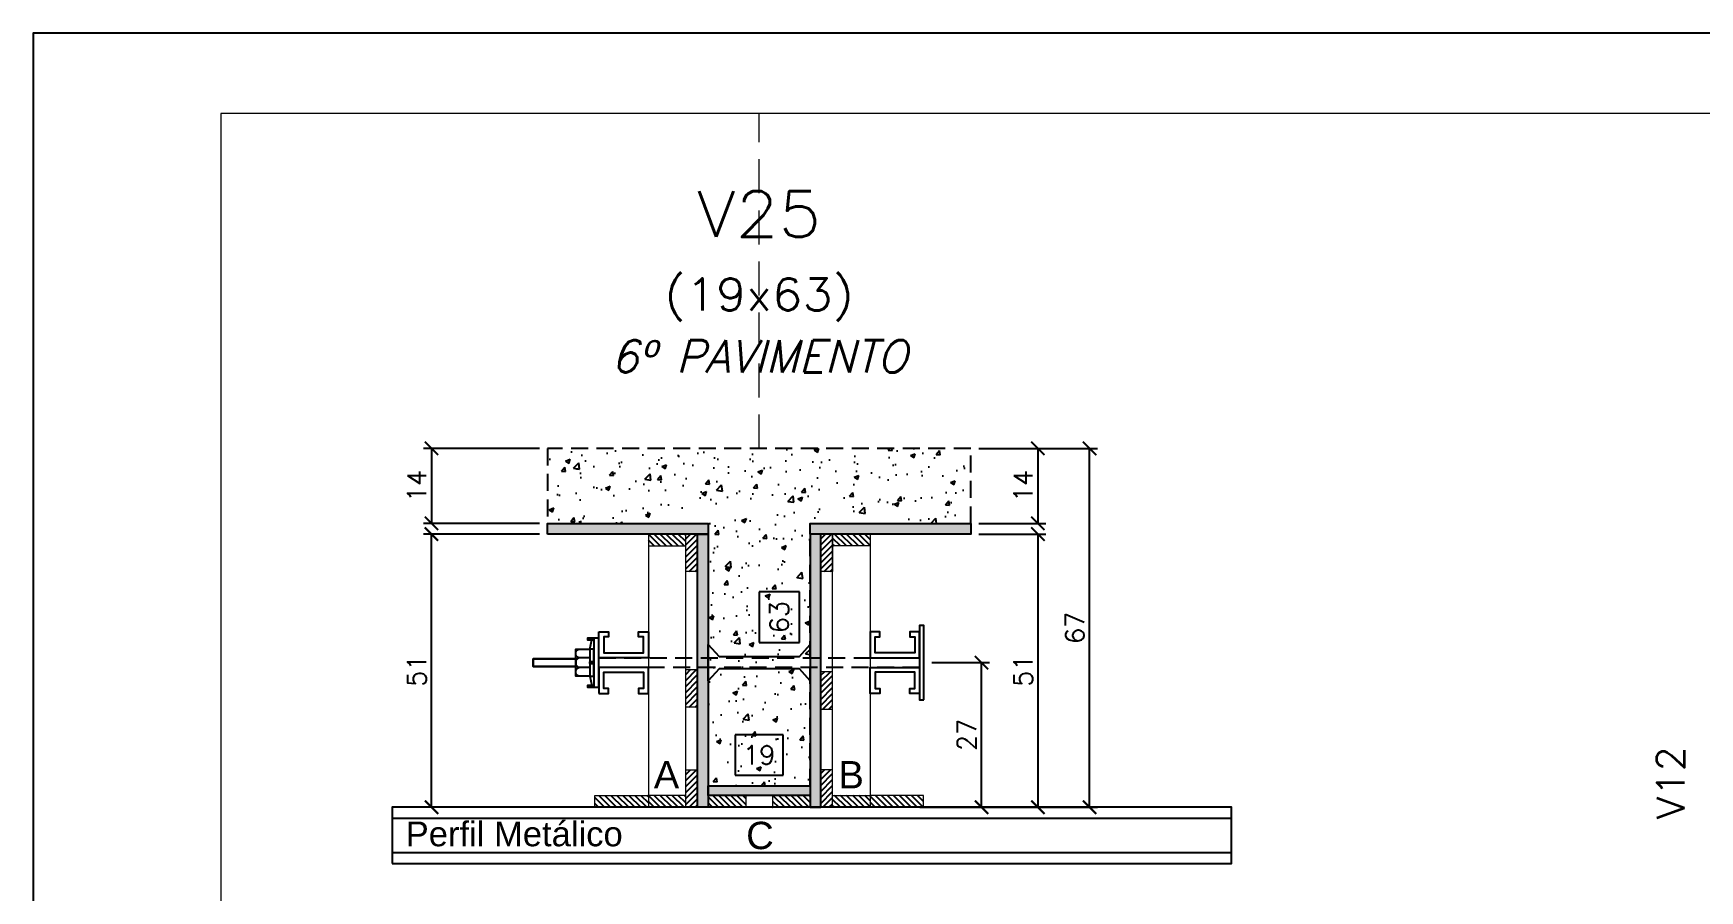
# Model space of a CAD drawing. Extents: x -23436 to 4767, y -4638 to 9755.
# Drawn here: x -15921 to -15299, y -938 to -618 of the extents above; entities that cross this region are included whole.
import ezdxf
from ezdxf.enums import TextEntityAlignment as Align

# ---------------------------------------------------------------- set-up
doc = ezdxf.new("R2010")
doc.units = 0
doc.header["$PDMODE"] = 2
doc.header["$PDSIZE"] = 10
doc.linetypes.add('CABLIN', pattern=[0.35, 0.25, -0.1])
doc.linetypes.add('HIDDEN', pattern=[9.525, 6.35, -3.175])
doc.layers.get('0').update_dxf_attribs({"lineweight": 13})
doc.layers.get('Defpoints').update_dxf_attribs({"lineweight": 13})
for name, color, linetype in [('Barra de Ancoragem', 20, 'Continuous'), ('Concreto', 250, 'HIDDEN'), ('Cota', 4, 'Continuous'), ('Cota Seção (2x)', 4, 'Continuous'), ('Hachura', 252, 'CABLIN'), ('MB Logo', 255, 'Continuous'), ('Painéis', 200, 'Continuous'), ('Perfil Metálico', 224, 'Continuous'), ('Texto de Titulo', 7, 'Continuous'), ('Texto Qtd Sarr', 242, 'Continuous'), ('Tubo de PVC', 51, 'Continuous')]:
    doc.layers.add(name, color=color, linetype=linetype)
for name, color, linetype, lineweight in [('FOLHA MB', 7, 'Continuous', 13), ('Madeira', 100, 'Continuous', 13), ('Texto Seção', 7, 'Continuous', 15)]:
    doc.layers.add(name, color=color, linetype=linetype, lineweight=lineweight)
doc.layers.add('Laje_Perimetro', color=7, linetype='Continuous', plot=False)
doc.styles.add('ARIAL', font='arial.ttf', dxfattribs={"oblique": 15, "height": 25})
doc.styles.add('REGUA-120', font='ROMANS.shx', dxfattribs={"height": 15})
doc.styles.add('ROMANS', font='romans.shx')
doc.dimstyles.new('Cota Seção (2x)', dxfattribs={"dimtxt": 7, "dimasz": 5, "dimexe": 3, "dimexo": 3, "dimgap": 2, "dimtad": 3, "dimdec": 1, "dimlfac": 0.5, "dimzin": 12, "dimdsep": 46, "dimtxsty": 'ROMANS', "dimblk": 'ARCHTICK', "dimcen": 0, "dimclrd": 4, "dimclre": 4, "dimclrt": 1, "dimadec": 1, "dimazin": 3, "dimtfac": 1, "dimtdec": 1, "dimtmove": 0, "dimatfit": 3, "dimldrblk": 'OBLIQUE', "dimfxl": 1, "dimtolj": 1, "dimtzin": 12, "dimarcsym": 0})
doc.dimstyles.new('Cota Seção interna', dxfattribs={"dimtxt": 7, "dimasz": 6, "dimexe": 0.18, "dimexo": 2, "dimgap": -4, "dimtad": 3, "dimdec": 1, "dimlfac": 0.5, "dimzin": 12, "dimdsep": 46, "dimtxsty": 'ROMANS', "dimblk": 'ARCHTICK', "dimcen": 0.09, "dimse1": 1, "dimse2": 1, "dimsd1": 1, "dimsd2": 1, "dimclrd": 180, "dimclre": 5, "dimclrt": 1, "dimadec": 0, "dimazin": 3, "dimtfac": 1, "dimtdec": 1, "dimtofl": 0, "dimtmove": 0, "dimatfit": 3, "dimldrblk": 'ARCHTICK', "dimfxl": 1, "dimtolj": 1, "dimtzin": 0, "dimarcsym": 0})
pattern_1 = [(315, (7282.9099, -9136.3843), (1.12253202, 1.12253202), [])]
pattern_2 = [(315, (7282.9099, -9209.9843), (1.12253202, 1.12253202), [])]
pattern_3 = [(315, (7287.3099, -9136.3843), (1.12253202, 1.12253202), [])]
pattern_4 = [(45, (-7370.0666, 22155.8796), (-1.12253202, 1.12253202), [])]

# ---------------------------------------------------------------- blocks, each defined once
blk = doc.blocks.new('A$C169d8357')
at = {"layer": 'FOLHA MB', "color": 1}
for points in [[(0, 1199.94), (0, 149.94), (1485.02, 149.94), (1485.02, 1199.94)], [(70, 1169.94), (70, 179.94), (1455.02, 179.94), (1455.02, 1169.94)]]:
    blk.add_lwpolyline(points, close=True, dxfattribs=at)
blk = doc.blocks.new('titulo1')
at = {"layer": 'Defpoints', "color": 252, "linetype": 'HIDDEN', "ltscale": 2}
blk.add_line((0, 0), (0, 125), dxfattribs=at)
at = {"layer": 'Defpoints', "style": 'ROMANS', "oblique": 15}
blk.add_attdef('FOLHA', text='', height=10, dxfattribs=at).set_placement((0, 15.58), align=Align.MIDDLE_CENTER)
at = {"layer": 'Texto Qtd Sarr', "color": 3, "style": 'ROMANS', "oblique": 15}
for tag, height, p in [('TITULO', 17, (0, 71.45)), ('SEÇÃO', 12, (0, 41.55))]:
    blk.add_attdef(tag, text='', height=height, dxfattribs=at).set_placement(p, align=Align.MIDDLE_CENTER)
blk = doc.blocks.new('*D1275')
at = {"layer": 'Cota Seção (2x)', "color": 180, "lineweight": -2, "transparency": 16777216}
for p, q in [((-15641.31, -879.74), (-15659.31, -879.74)), ((-15659.31, -879.74), (-15659.31, -894.74)), ((-15641.31, -894.74), (-15641.31, -879.74)), ((-15659.31, -894.74), (-15641.31, -894.74))]:
    blk.add_line(p, q, dxfattribs=at)
at = {"layer": 'Defpoints', "color": 0, "transparency": 16777216}
for p in [(-15669.31, -898.74), (-15669.31, -898.74), (-15631.31, -898.74)]:
    blk.add_point(p, dxfattribs=at)
at = {"layer": 'Cota Seção (2x)', "color": 1, "transparency": 16777216, "insert": (-15650.31, -887.24), "char_height": 7, "attachment_point": 5, "style": 'ROMANS'}
blk.add_mtext('\\A1;19', dxfattribs=at)
blk = doc.blocks.new('_ArchTick')
at = {"color": 0, "linetype": 'ByBlock', "const_width": 0.15}
blk.add_lwpolyline([(-0.5, -0.5), (0.5, 0.5)], dxfattribs=at)
blk = doc.blocks.new('*D1276')
at = {"layer": 'Cota', "color": 4, "lineweight": -2, "transparency": 16777216}
for p, q in [((-15732.31, -772.74), (-15775.68, -772.74)), ((-15772.68, -772.74), (-15772.68, -800.74)), ((-15732.31, -800.74), (-15775.68, -800.74))]:
    blk.add_line(p, q, dxfattribs=at)
at = {"layer": 'Defpoints', "color": 0, "transparency": 16777216}
for p in [(-15729.31, -772.74), (-15772.68, -800.74), (-15729.31, -800.74)]:
    blk.add_point(p, dxfattribs=at)
at = {"layer": 'Cota', "color": 4, "lineweight": -2, "transparency": 16777216, "xscale": 5, "yscale": 5, "zscale": 5}
for p, rotation in [((-15772.68, -772.74), 90), ((-15772.68, -800.74), 270)]:
    blk.add_blockref('_ArchTick', p, dxfattribs=dict(at, rotation=rotation))
at = {"layer": 'Cota', "color": 1, "transparency": 16777216, "insert": (-15778.18, -786.74), "char_height": 7, "attachment_point": 5, "rotation": 90, "style": 'ROMANS'}
blk.add_mtext('\\A1;14', dxfattribs=at)
blk = doc.blocks.new('_OBLIQUE')
at = {"color": 0, "linetype": 'ByBlock', "lineweight": -2}
for p, q in [((0, 0), (-1, 0)), ((-0.5, -0.5), (0.5, 0.5))]:
    blk.add_line(p, q, dxfattribs=at)
blk = doc.blocks.new('DSADSAD')
at = {"layer": 'Barra de Ancoragem'}
for p, q in [((-12990.96, 7698.42), (-13009.22, 7698.42)), ((-13005.1, 7696.87), (-13008.63, 7697.64)), ((-12995.08, 7696.87), (-12991.55, 7697.64))]:
    blk.add_line(p, q, dxfattribs=at)
at = {"layer": 'Barra de Ancoragem', "flags": 128}
for points in [[(-13009.22, 7700.2), (-12990.96, 7700.2), (-12990.96, 7698.42), (-13009.22, 7698.42)], [(-13008.63, 7698.42), (-13008.63, 7696.05), (-13009.22, 7696.05), (-13009.22, 7698.42)], [(-12995.08, 7698.42), (-12995.08, 7696.87), (-13005.1, 7696.87), (-13005.1, 7698.42)], [(-12990.96, 7698.42), (-12990.96, 7696.05), (-12991.55, 7696.05), (-12991.55, 7698.42)]]:
    blk.add_lwpolyline(points, close=True, dxfattribs=at)
for points in [[(-13000.38, 7696.87), (-13000.38, 7698.42), (-12999.79, 7698.42), (-12999.79, 7696.87), (-13000.38, 7696.87), (-12999.79, 7696.87)], [(-13005.1, 7696.87), (-13005.1, 7691.61), (-12995.08, 7691.61), (-12995.08, 7696.87)]]:
    blk.add_lwpolyline(points, dxfattribs=at)
for points in [[(-13001.86, 7696.87), (-13001.86, 7692.79, 0.666667), (-12998.32, 7692.79, 0.666667)], [(-12998.32, 7696.87), (-12998.32, 7692.79, 0.729796), (-12995.08, 7692.79, 0.729796)]]:
    blk.add_lwpolyline(points, format="xyb", dxfattribs=at)
at = {"layer": 'Barra de Ancoragem'}
blk.add_arc((-13003.48, 7693.31), 1.7, 197.75636, 342.24364, dxfattribs=at)
blk = doc.blocks.new('*D1277')
at = {"layer": 'Cota', "color": 4, "lineweight": -2, "transparency": 16777216}
for p, q in [((-15585.79, -852.74), (-15564.28, -852.74)), ((-15567.28, -906.74), (-15567.28, -852.74)), ((-15590.31, -906.74), (-15564.28, -906.74))]:
    blk.add_line(p, q, dxfattribs=at)
at = {"layer": 'Defpoints', "color": 0, "transparency": 16777216}
for p in [(-15588.79, -852.74), (-15567.28, -852.74), (-15593.31, -906.74)]:
    blk.add_point(p, dxfattribs=at)
at = {"layer": 'Cota', "color": 4, "lineweight": -2, "transparency": 16777216, "xscale": 5, "yscale": 5, "zscale": 5}
for p, rotation in [((-15567.28, -852.74), 90), ((-15567.28, -906.74), 270)]:
    blk.add_blockref('_ArchTick', p, dxfattribs=dict(at, rotation=rotation))
at = {"layer": 'Cota', "color": 1, "transparency": 16777216, "insert": (-15572.78, -879.74), "char_height": 7, "attachment_point": 5, "rotation": 90, "style": 'ROMANS'}
blk.add_mtext('\\A1;27', dxfattribs=at)
blk = doc.blocks.new('*D1278')
at = {"layer": 'Cota', "color": 4, "lineweight": -2, "transparency": 16777216}
for p, q in [((-15568.31, -772.74), (-15523.93, -772.74)), ((-15526.93, -906.74), (-15526.93, -772.74)), ((-15590.31, -906.74), (-15523.93, -906.74))]:
    blk.add_line(p, q, dxfattribs=at)
at = {"layer": 'Defpoints', "color": 0, "transparency": 16777216}
for p in [(-15571.31, -772.74), (-15526.93, -772.74), (-15593.31, -906.74)]:
    blk.add_point(p, dxfattribs=at)
at = {"layer": 'Cota', "color": 4, "lineweight": -2, "transparency": 16777216, "xscale": 5, "yscale": 5, "zscale": 5}
for p, rotation in [((-15526.93, -772.74), 90), ((-15526.93, -906.74), 270)]:
    blk.add_blockref('_ArchTick', p, dxfattribs=dict(at, rotation=rotation))
at = {"layer": 'Cota', "color": 1, "transparency": 16777216, "insert": (-15532.43, -839.74), "char_height": 7, "attachment_point": 5, "rotation": 90, "style": 'ROMANS'}
blk.add_mtext('\\A1;67', dxfattribs=at)
blk = doc.blocks.new('*D1279')
at = {"layer": 'Cota', "color": 4, "lineweight": -2, "transparency": 16777216}
for p, q in [((-15732.31, -804.74), (-15775.68, -804.74)), ((-15772.68, -906.74), (-15772.68, -804.74)), ((-15710.31, -906.74), (-15775.68, -906.74))]:
    blk.add_line(p, q, dxfattribs=at)
at = {"layer": 'Defpoints', "color": 0, "transparency": 16777216}
for p in [(-15772.68, -804.74), (-15729.31, -804.74), (-15707.31, -906.74)]:
    blk.add_point(p, dxfattribs=at)
at = {"layer": 'Cota', "color": 4, "lineweight": -2, "transparency": 16777216, "xscale": 5, "yscale": 5, "zscale": 5}
for p, rotation in [((-15772.68, -804.74), 90), ((-15772.68, -906.74), 270)]:
    blk.add_blockref('_ArchTick', p, dxfattribs=dict(at, rotation=rotation))
at = {"layer": 'Cota', "color": 1, "transparency": 16777216, "insert": (-15778.18, -855.74), "char_height": 7, "attachment_point": 5, "rotation": 90, "style": 'ROMANS'}
blk.add_mtext('\\A1;51', dxfattribs=at)
blk = doc.blocks.new('*D1280')
at = {"layer": 'Cota Seção (2x)', "color": 180, "lineweight": -2, "transparency": 16777216}
for p, q in [((-15635.31, -826.24), (-15650.31, -826.24)), ((-15650.31, -826.24), (-15650.31, -845.24)), ((-15635.31, -845.24), (-15635.31, -826.24)), ((-15650.31, -845.24), (-15635.31, -845.24))]:
    blk.add_line(p, q, dxfattribs=at)
at = {"layer": 'Defpoints', "color": 0, "transparency": 16777216}
for p in [(-15669.31, -772.74), (-15631.31, -772.74), (-15669.31, -898.74)]:
    blk.add_point(p, dxfattribs=at)
at = {"layer": 'Cota Seção (2x)', "color": 1, "transparency": 16777216, "insert": (-15642.81, -835.74), "char_height": 7, "attachment_point": 5, "rotation": 90, "style": 'ROMANS'}
blk.add_mtext('\\A1;63', dxfattribs=at)
blk = doc.blocks.new('*D1281')
at = {"layer": 'Cota', "color": 4, "lineweight": -2, "transparency": 16777216}
for p, q in [((-15568.31, -772.74), (-15543.25, -772.74)), ((-15546.25, -772.74), (-15546.25, -800.74)), ((-15568.31, -800.74), (-15543.25, -800.74))]:
    blk.add_line(p, q, dxfattribs=at)
at = {"layer": 'Defpoints', "color": 0, "transparency": 16777216}
for p in [(-15571.31, -772.74), (-15571.31, -800.74), (-15546.25, -800.74)]:
    blk.add_point(p, dxfattribs=at)
at = {"layer": 'Cota', "color": 4, "lineweight": -2, "transparency": 16777216, "xscale": 5, "yscale": 5, "zscale": 5}
for p, rotation in [((-15546.25, -772.74), 90), ((-15546.25, -800.74), 270)]:
    blk.add_blockref('_ArchTick', p, dxfattribs=dict(at, rotation=rotation))
at = {"layer": 'Cota', "color": 1, "transparency": 16777216, "insert": (-15551.75, -786.74), "char_height": 7, "attachment_point": 5, "rotation": 90, "style": 'ROMANS'}
blk.add_mtext('\\A1;14', dxfattribs=at)
blk = doc.blocks.new('*D1282')
at = {"layer": 'Cota', "color": 4, "lineweight": -2, "transparency": 16777216}
for p, q in [((-15568.31, -804.74), (-15543.25, -804.74)), ((-15546.25, -804.74), (-15546.25, -906.74)), ((-15590.31, -906.74), (-15543.25, -906.74))]:
    blk.add_line(p, q, dxfattribs=at)
at = {"layer": 'Defpoints', "color": 0, "transparency": 16777216}
for p in [(-15571.31, -804.74), (-15593.31, -906.74), (-15546.25, -906.74)]:
    blk.add_point(p, dxfattribs=at)
at = {"layer": 'Cota', "color": 4, "lineweight": -2, "transparency": 16777216, "xscale": 5, "yscale": 5, "zscale": 5}
for p, rotation in [((-15546.25, -804.74), 90), ((-15546.25, -906.74), 270)]:
    blk.add_blockref('_ArchTick', p, dxfattribs=dict(at, rotation=rotation))
at = {"layer": 'Cota', "color": 1, "transparency": 16777216, "insert": (-15551.75, -855.74), "char_height": 7, "attachment_point": 5, "rotation": 90, "style": 'ROMANS'}
blk.add_mtext('\\A1;51', dxfattribs=at)

msp = doc.modelspace()

# ---------------------------------------------------------------- hatches: boundary and pattern name
at = {"layer": 'Concreto'}
h = msp.add_hatch(dxfattribs=at)
h.set_pattern_fill('AR-CONC', color=256, scale=2.5)
h.set_pattern_definition([(50, (3147.319, -8019.665), (17.931505, -1.568803), [1.875, -20.625]), (355, (3147.32, -8019.665), (-3.468783, 18.804803), [1.5, -16.5]), (100.45144, (3148.814, -8019.796), (14.462721, 17.236), [1.593505, -17.528553]), (46.1842, (3147.32, -8014.665), (26.681033, -4.137982), [2.8125, -30.9375]), (96.63564, (3149.543, -8015.01), (23.36655, 24.352965), [2.39026, -26.292844]), (351.18416, (3147.32, -8014.665), (23.36655, 24.352965), [2.25, -24.75]), (21, (3149.819, -8015.915), (14.922676, -10.065472), [1.875, -20.625]), (326, (3149.82, -8015.915), (6.082883, 18.128751), [1.5, -16.5]), (71.45144, (3151.063, -8016.754), (21.00556, 8.063279), [1.593505, -17.528553]), (37.5, (3147.319, -8019.6655), (0.3039964, 8.3223463), [0, -16.3, 0, -16.75, 0, -16.5625]), (7.5, (3147.319, -8019.6655), (6.5767384, 9.8602928), [0, -9.55, 0, -15.925, 0, -6.3125]), (327.5, (3141.744, -8019.6655), (13.345561, -0.5638718), [0, -6.25, 0, -19.5, 0, -25.875]), (317.5, (3139.244, -8019.665), (14.579654, 2.5026246), [0, -8.125, 0, -12.95, 0, -18.375])])
h.paths.add_polyline_path([(-15571.31, -800.74), (-15571.31, -772.74), (-15729.31, -772.74), (-15729.31, -800.74), (-15669.31, -800.74), (-15669.31, -898.74), (-15631.31, -898.74), (-15631.31, -800.74)])
at = {"layer": 'Hachura'}
h = msp.add_hatch(color=256, dxfattribs=at)
h.dxf.hatch_style = 1
h.paths.add_polyline_path([(-15729.31, -804.74), (-15729.31, -800.74), (-15669.31, -800.74), (-15669.31, -804.74)])
h = msp.add_hatch(color=256, dxfattribs=at)
h.dxf.hatch_style = 1
h.paths.add_polyline_path([(-15631.31, -804.74), (-15631.31, -800.74), (-15571.31, -800.74), (-15571.31, -804.74)])
h = msp.add_hatch(dxfattribs=at)
h.set_pattern_fill('ANSI31', color=256, scale=0.5, angle=270, style=0)
h.set_pattern_definition([(315, (7282.9099, -9112.3843), (1.12253202, 1.12253202), [])])
h.paths.add_polyline_path([(-15677.71, -809.14), (-15677.71, -804.74), (-15691.71, -804.74), (-15691.71, -809.14)])
h = msp.add_hatch(dxfattribs=at)
h.set_pattern_fill('ANSI31', color=256, scale=0.5, angle=360, style=0)
h.set_pattern_definition([(45, (-7420.4666, 22155.8796), (-1.12253202, 1.12253202), [])])
h.paths.add_polyline_path([(-15677.71, -804.74), (-15673.31, -804.74), (-15673.31, -818.74), (-15677.71, -818.74)])
h = msp.add_hatch(color=256, dxfattribs=at)
h.dxf.hatch_style = 1
h.paths.add_polyline_path([(-15673.31, -804.74), (-15669.31, -804.74), (-15669.31, -906.74), (-15673.31, -906.74)])
h = msp.add_hatch(color=256, dxfattribs=at)
h.dxf.hatch_style = 1
h.paths.add_polyline_path([(-15627.31, -804.74), (-15631.31, -804.74), (-15631.31, -906.74), (-15627.31, -906.74)])
h = msp.add_hatch(dxfattribs=at)
h.set_pattern_fill('ANSI31', color=256, scale=0.5, angle=360, style=0)
h.set_pattern_definition(pattern_4)
h.paths.add_polyline_path([(-15627.31, -804.74), (-15622.91, -804.74), (-15622.91, -818.74), (-15627.31, -818.74)])
h = msp.add_hatch(dxfattribs=at)
h.set_pattern_fill('ANSI31', color=256, scale=0.5, angle=270, style=0)
h.set_pattern_definition([(315, (7282.9099, -9112.3843), (1.12253202, 1.12253202), [])])
h.paths.add_polyline_path([(-15622.91, -809.14), (-15622.91, -804.74), (-15608.91, -804.74), (-15608.91, -809.14)])
h = msp.add_hatch(dxfattribs=at)
h.set_pattern_fill('ANSI31', color=256, scale=0.5, angle=360, style=0)
h.set_pattern_definition([(45, (-7420.4666, 22105.2843), (-1.12253202, 1.12253202), [])])
h.paths.add_polyline_path([(-15677.71, -855.34), (-15673.31, -855.34), (-15673.31, -869.34), (-15677.71, -869.34)])
h = msp.add_hatch(dxfattribs=at)
h.set_pattern_fill('ANSI31', color=256, scale=0.5, angle=360, style=0)
h.set_pattern_definition([(45, (-7370.0666, 22192.5023), (-1.12253202, 1.12253202), [])])
h.paths.add_polyline_path([(-15627.31, -870.12), (-15622.91, -870.12), (-15622.91, -856.12), (-15627.31, -856.12)])
h = msp.add_hatch(dxfattribs=at)
h.set_pattern_fill('ANSI31', color=256, scale=0.5, angle=360, style=0)
h.set_pattern_definition([(45, (-7420.4666, 22067.8796), (-1.12253202, 1.12253202), [])])
h.paths.add_polyline_path([(-15677.71, -892.74), (-15673.31, -892.74), (-15673.31, -906.74), (-15677.71, -906.74)])
h = msp.add_hatch(dxfattribs=at)
h.set_pattern_fill('ANSI31', color=256, scale=0.5, angle=360, style=0)
h.set_pattern_definition(pattern_4)
h.paths.add_polyline_path([(-15627.31, -906.74), (-15622.91, -906.74), (-15622.91, -892.74), (-15627.31, -892.74)])
h = msp.add_hatch(color=256, dxfattribs=at)
h.dxf.hatch_style = 1
h.paths.add_polyline_path([(-15669.31, -902.34), (-15669.31, -898.74), (-15631.31, -898.74), (-15631.31, -902.34)])
h = msp.add_hatch(dxfattribs=at)
h.set_pattern_fill('ANSI31', color=256, scale=0.5, angle=270, style=0)
h.set_pattern_definition(pattern_1)
h.paths.add_polyline_path([(-15711.71, -906.74), (-15711.71, -902.34), (-15691.71, -902.34), (-15691.71, -906.74)])
h = msp.add_hatch(dxfattribs=at)
h.set_pattern_fill('ANSI31', color=256, scale=0.5, angle=270, style=0)
h.set_pattern_definition(pattern_2)
h.paths.add_polyline_path([(-15677.71, -906.74), (-15677.71, -902.34), (-15691.71, -902.34), (-15691.71, -906.74)])
h = msp.add_hatch(dxfattribs=at)
h.set_pattern_fill('ANSI31', color=256, scale=0.5, angle=270, style=0)
h.set_pattern_definition(pattern_3)
h.paths.add_polyline_path([(-15669.31, -906.74), (-15669.31, -902.34), (-15655.31, -902.34), (-15655.31, -906.74)])
h = msp.add_hatch(dxfattribs=at)
h.set_pattern_fill('ANSI31', color=256, scale=0.5, angle=270, style=0)
h.set_pattern_definition(pattern_3)
h.paths.add_polyline_path([(-15631.31, -906.74), (-15631.31, -902.34), (-15645.31, -902.34), (-15645.31, -906.74)])
h = msp.add_hatch(dxfattribs=at)
h.set_pattern_fill('ANSI31', color=256, scale=0.5, angle=270, style=0)
h.set_pattern_definition(pattern_2)
h.paths.add_polyline_path([(-15622.91, -906.74), (-15622.91, -902.34), (-15608.91, -902.34), (-15608.91, -906.74)])
h = msp.add_hatch(dxfattribs=at)
h.set_pattern_fill('ANSI31', color=256, scale=0.5, angle=270, style=0)
h.set_pattern_definition(pattern_1)
h.paths.add_polyline_path([(-15588.91, -906.74), (-15588.91, -902.34), (-15608.91, -902.34), (-15608.91, -906.74)])

# ---------------------------------------------------------------- linework, layer by layer
at = {"layer": 'Barra de Ancoragem', "flags": 128}
msp.add_lwpolyline([(-15588.79, -866.61), (-15588.79, -838.87), (-15590.39, -838.87), (-15590.39, -866.61)], close=True, dxfattribs=at)
at = {"layer": 'Barra de Ancoragem'}
for points in [[(-15710.23, -841.26), (-15708.38, -841.26), (-15706.54, -841.26), (-15706.54, -843.11), (-15708.38, -843.11), (-15708.38, -849.12), (-15693.56, -849.12), (-15693.56, -843.11), (-15695.41, -843.11), (-15695.41, -841.26), (-15693.56, -841.26), (-15691.71, -841.26), (-15691.71, -850.96), (-15710.23, -850.96)], [(-15590.39, -841.26), (-15592.24, -841.26), (-15594.08, -841.26), (-15594.08, -843.11), (-15592.24, -843.11), (-15592.24, -849.12), (-15607.06, -849.12), (-15607.06, -843.11), (-15605.21, -843.11), (-15605.21, -841.26), (-15607.06, -841.26), (-15608.91, -841.26), (-15608.91, -850.96), (-15590.39, -850.96)], [(-15718.82, -851.27), (-15734.72, -851.27), (-15734.72, -854.21), (-15718.82, -854.21)], [(-15734.72, -854.21), (-15734.72, -851.27), (-15718.82, -851.27), (-15718.82, -854.21)], [(-15710.23, -864.22), (-15708.38, -864.22), (-15706.54, -864.22), (-15706.54, -862.37), (-15708.38, -862.37), (-15708.38, -856.36), (-15693.56, -856.36), (-15693.56, -862.37), (-15695.41, -862.37), (-15695.41, -864.22), (-15693.56, -864.22), (-15691.71, -864.22), (-15691.71, -854.52), (-15710.23, -854.52)], [(-15590.39, -864.22), (-15592.24, -864.22), (-15594.08, -864.22), (-15594.08, -862.37), (-15592.24, -862.37), (-15592.24, -856.36), (-15607.06, -856.36), (-15607.06, -862.37), (-15605.21, -862.37), (-15605.21, -864.22), (-15607.06, -864.22), (-15608.91, -864.22), (-15608.91, -854.52), (-15590.39, -854.52)]]:
    msp.add_lwpolyline(points, close=True, dxfattribs=at)
at = {"layer": 'Barra de Ancoragem', "linetype": 'HIDDEN'}
msp.add_lwpolyline([(-15710.23, -854.52), (-15710.23, -850.96), (-15590.39, -850.96), (-15590.39, -854.52)], close=True, dxfattribs=at)
at = {"layer": 'Concreto'}
msp.add_lwpolyline([(-15571.31, -800.74), (-15571.31, -772.74), (-15729.31, -772.74), (-15729.31, -800.74), (-15669.31, -800.74), (-15669.31, -898.74), (-15631.31, -898.74), (-15631.31, -800.74)], close=True, dxfattribs=at)
at = {"layer": 'Laje_Perimetro'}
msp.add_lwpolyline([(-14436.36, -617.74), (-15921.38, -617.74), (-15921.38, -1667.74), (-14436.36, -1667.74)], close=True, dxfattribs=at)
at = {"layer": 'Madeira'}
for points in [[(-15677.71, -809.14), (-15677.71, -804.74), (-15691.71, -804.74), (-15691.71, -809.14)], [(-15677.71, -804.74), (-15691.71, -804.74), (-15691.71, -906.74), (-15677.71, -906.74)], [(-15677.71, -804.74), (-15673.31, -804.74), (-15673.31, -818.74), (-15677.71, -818.74)], [(-15627.31, -804.74), (-15622.91, -804.74), (-15622.91, -818.74), (-15627.31, -818.74)], [(-15622.91, -809.14), (-15622.91, -804.74), (-15608.91, -804.74), (-15608.91, -809.14)], [(-15622.91, -804.74), (-15608.91, -804.74), (-15608.91, -906.74), (-15622.91, -906.74)], [(-15677.71, -855.34), (-15673.31, -855.34), (-15673.31, -869.34), (-15677.71, -869.34)], [(-15627.31, -870.12), (-15622.91, -870.12), (-15622.91, -856.12), (-15627.31, -856.12)], [(-15677.71, -892.74), (-15673.31, -892.74), (-15673.31, -906.74), (-15677.71, -906.74)], [(-15627.31, -906.74), (-15622.91, -906.74), (-15622.91, -892.74), (-15627.31, -892.74)], [(-15711.71, -906.74), (-15711.71, -902.34), (-15691.71, -902.34), (-15691.71, -906.74)], [(-15677.71, -906.74), (-15677.71, -902.34), (-15691.71, -902.34), (-15691.71, -906.74)], [(-15669.31, -906.74), (-15669.31, -902.34), (-15655.31, -902.34), (-15655.31, -906.74)], [(-15631.31, -906.74), (-15631.31, -902.34), (-15645.31, -902.34), (-15645.31, -906.74)], [(-15622.91, -906.74), (-15622.91, -902.34), (-15608.91, -902.34), (-15608.91, -906.74)], [(-15588.91, -906.74), (-15588.91, -902.34), (-15608.91, -902.34), (-15608.91, -906.74)]]:
    msp.add_lwpolyline(points, close=True, dxfattribs=at)
at = {"layer": 'Painéis'}
for points in [[(-15729.31, -804.74), (-15729.31, -800.74), (-15669.31, -800.74), (-15669.31, -804.74)], [(-15631.31, -804.74), (-15631.31, -800.74), (-15571.31, -800.74), (-15571.31, -804.74)], [(-15673.31, -804.74), (-15669.31, -804.74), (-15669.31, -906.74), (-15673.31, -906.74)], [(-15627.31, -804.74), (-15631.31, -804.74), (-15631.31, -906.74), (-15627.31, -906.74)], [(-15669.31, -902.34), (-15669.31, -898.74), (-15631.31, -898.74), (-15631.31, -902.34)]]:
    msp.add_lwpolyline(points, close=True, dxfattribs=at)
at = {"layer": 'Perfil Metálico'}
msp.add_lwpolyline([(-15787.32, -927.81), (-15473.98, -927.81), (-15473.98, -906.74), (-15787.32, -906.74)], close=True, dxfattribs=at)
for points in [[(-15473.98, -910.9), (-15787.32, -910.9)], [(-15787.32, -923.65), (-15473.98, -923.65)]]:
    msp.add_lwpolyline(points, dxfattribs=at)
at = {"layer": 'Tubo de PVC'}
msp.add_lwpolyline([(-15631.31, -845.96), (-15631.31, -845.96), (-15631.31, -859.52), (-15635.31, -855.02), (-15665.31, -855.02), (-15669.31, -859.52), (-15669.31, -845.96), (-15665.31, -850.46), (-15635.31, -850.46)], close=True, dxfattribs=at)

# ---------------------------------------------------------------- block references
at = {"layer": 'Barra de Ancoragem', "xscale": -1, "rotation": 270}
msp.add_blockref('DSADSAD', (-23410.44, 12147.35), dxfattribs=at)
at = {"layer": 'MB Logo'}
msp.add_blockref('A$C169d8357', (-15921.38, -1817.68), dxfattribs=at)
at = {"layer": 'Texto Seção'}
ref = msp.add_blockref('titulo1', (-15650.31, -772.74), dxfattribs=at)
ref.add_attrib('TITULO', 'V25', dxfattribs={"layer": 'Texto de Titulo', "color": 7, "height": 17, "style": 'ROMANS', "width": 1.1}).set_placement((-15650.31, -685.24), align=Align.MIDDLE_CENTER)
ref.add_attrib('SEÇÃO', '(19x63)', dxfattribs={"layer": 'Texto de Titulo', "color": 7, "height": 12, "style": 'ROMANS', "width": 1.1}).set_placement((-15650.31, -715.24), align=Align.MIDDLE_CENTER)
ref.add_attrib('REAPROVEITAMENTO', '6º PAVIMENTO', dxfattribs={"layer": 'Texto de Titulo', "color": 7, "height": 12, "style": 'ROMANS', "oblique": 15}).set_placement((-15650.31, -738.37), align=Align.MIDDLE_CENTER)

# ---------------------------------------------------------------- texts
at = {"layer": 'Texto Seção', "color": 0, "linetype": 'Continuous', "style": 'ARIAL'}
for s, p in [('A', (-15684.92, -894.61)), ('B', (-15615.98, -894.61)), ('C', (-15650.02, -917.28))]:
    msp.add_text(s, height=10.22, dxfattribs=at).set_placement(p, align=Align.MIDDLE_CENTER)
at = {"layer": 'Texto Seção', "style": 'REGUA-120', "width": 1.05}
msp.add_text('V12', height=10.4, rotation=90, dxfattribs=at).set_placement((-15309.95, -897.55), align=Align.MIDDLE_CENTER)
at = {"layer": 'Texto Seção', "style": 'ARIAL'}
msp.add_text('Perfil Metálico', height=9.24, dxfattribs=at).set_placement((-15741.8, -916.7), align=Align.MIDDLE_CENTER)

# ---------------------------------------------------------------- dimensions: what is measured, and where the dimension line sits
at = {"layer": 'Cota'}
for base, p1, p2, picture, middle in [((-15772.68, -800.74), (-15729.31, -772.74), (-15729.31, -800.74), '*D1276', (-15778.18, -786.74)), ((-15526.93, -772.74), (-15593.31, -906.74), (-15571.31, -772.74), '*D1278', (-15532.43, -839.74)), ((-15546.25, -800.74), (-15571.31, -772.74), (-15571.31, -800.74), '*D1281', (-15551.75, -786.74)), ((-15772.68, -804.74), (-15707.31, -906.74), (-15729.31, -804.74), '*D1279', (-15778.18, -855.74)), ((-15546.25, -906.74), (-15571.31, -804.74), (-15593.31, -906.74), '*D1282', (-15551.75, -855.74)), ((-15567.28, -852.74), (-15593.31, -906.74), (-15588.79, -852.74), '*D1277', (-15572.78, -879.74))]:
    dim = msp.add_linear_dim(base=base, p1=p1, p2=p2, angle=90, dimstyle='Cota Seção (2x)', dxfattribs=at)
    dim.commit()
    dim.dimension.update_dxf_attribs({"geometry": picture, "text_midpoint": middle})
at = {"layer": 'Cota Seção (2x)'}
dim = msp.add_linear_dim(base=(-15631.31, -772.74), p1=(-15669.31, -898.74), p2=(-15669.31, -772.74), angle=90, dimstyle='Cota Seção interna', dxfattribs=at)
dim.commit()
dim.dimension.update_dxf_attribs({"geometry": '*D1280', "text_midpoint": (-15631.31, -835.74), "dimtype": 160})
dim = msp.add_linear_dim(base=(-15669.31, -898.74), p1=(-15631.31, -898.74), p2=(-15669.31, -898.74), angle=180, dimstyle='Cota Seção interna', dxfattribs=at)
dim.commit()
dim.dimension.update_dxf_attribs({"geometry": '*D1275', "text_midpoint": (-15650.31, -887.24)})

doc.saveas('drawing.dxf')
